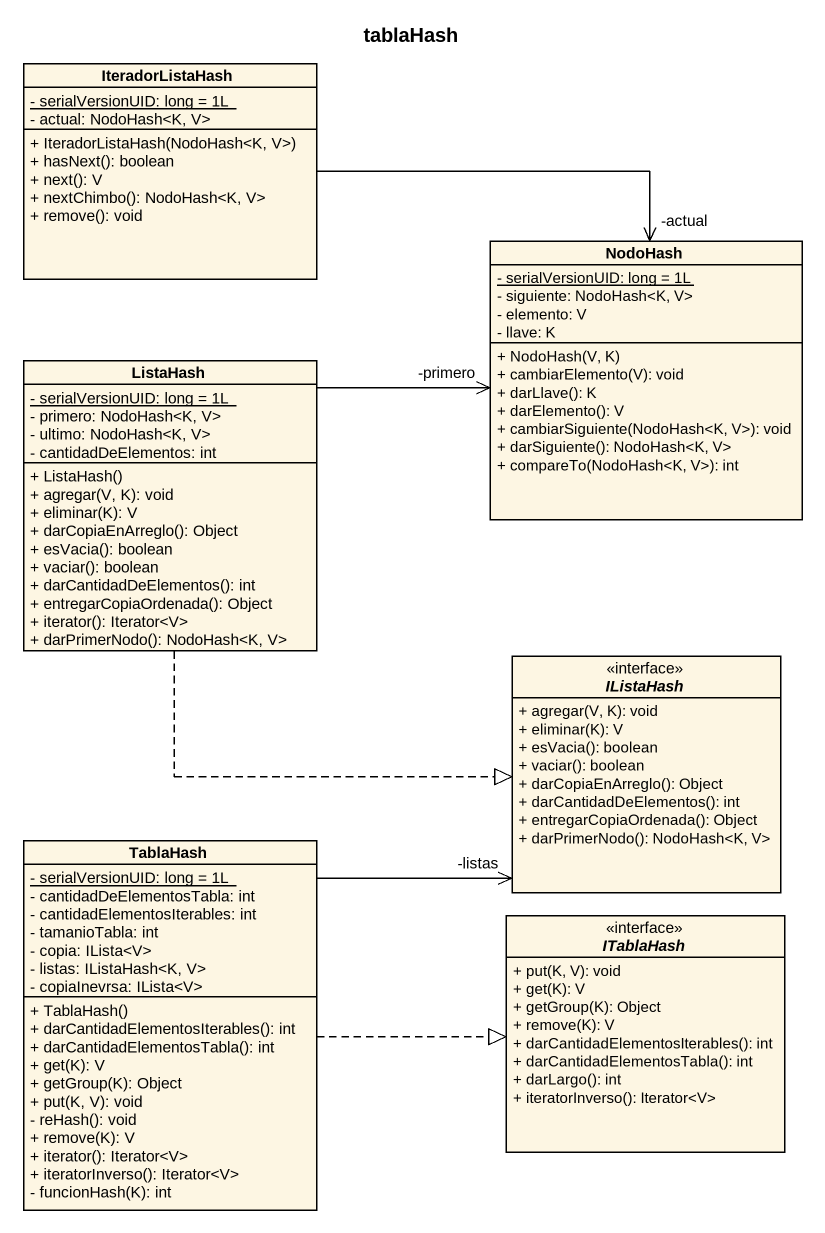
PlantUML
@startuml
title tablaHash
hide circle
hide empty members
skinparam classAttributeIconSize 0
class IteradorListaHash {
  {static} - serialVersionUID: long = 1L
  - actual: NodoHash<K, V>
  + IteradorListaHash(NodoHash<K, V>)
  + hasNext(): boolean
  + next(): V
  + nextChimbo(): NodoHash<K, V>
  + remove(): void
}
class NodoHash {
  {static} - serialVersionUID: long = 1L
  - siguiente: NodoHash<K, V>
  - elemento: V
  - llave: K
  + NodoHash(V, K)
  + cambiarElemento(V): void
  + darLlave(): K
  + darElemento(): V
  + cambiarSiguiente(NodoHash<K, V>): void
  + darSiguiente(): NodoHash<K, V>
  + compareTo(NodoHash<K, V>): int
}
class ListaHash {
  {static} - serialVersionUID: long = 1L
  - primero: NodoHash<K, V>
  - ultimo: NodoHash<K, V>
  - cantidadDeElementos: int
  + ListaHash()
  + agregar(V, K): void
  + eliminar(K): V
  + darCopiaEnArreglo(): Object
  + esVacia(): boolean
  + vaciar(): boolean
  + darCantidadDeElementos(): int
  + entregarCopiaOrdenada(): Object
  + iterator(): Iterator<V>
  + darPrimerNodo(): NodoHash<K, V>
}
interface IListaHash <<interface>> {
  + agregar(V, K): void
  + eliminar(K): V
  + esVacia(): boolean
  + vaciar(): boolean
  + darCopiaEnArreglo(): Object
  + darCantidadDeElementos(): int
  + entregarCopiaOrdenada(): Object
  + darPrimerNodo(): NodoHash<K, V>
}
class TablaHash {
  {static} - serialVersionUID: long = 1L
  - cantidadDeElementosTabla: int
  - cantidadElementosIterables: int
  - tamanioTabla: int
  - copia: ILista<V>
  - listas: IListaHash<K, V>
  - copiaInevrsa: ILista<V>
  + TablaHash()
  + darCantidadElementosIterables(): int
  + darCantidadElementosTabla(): int
  + get(K): V
  + getGroup(K): Object
  + put(K, V): void
  - reHash(): void
  + remove(K): V
  + iterator(): Iterator<V>
  + iteratorInverso(): Iterator<V>
  - funcionHash(K): int
}
interface ITablaHash <<interface>> {
  + put(K, V): void
  + get(K): V
  + getGroup(K): Object
  + remove(K): V
  + darCantidadElementosIterables(): int
  + darCantidadElementosTabla(): int
  + darLargo(): int
  + iteratorInverso(): Iterator<V>
}
IteradorListaHash -right-> "-actual" NodoHash
ListaHash -right-> "-primero" NodoHash
ListaHash .right.|> IListaHash
TablaHash -right-> "-listas" IListaHash
TablaHash .right.|> ITablaHash
@enduml
